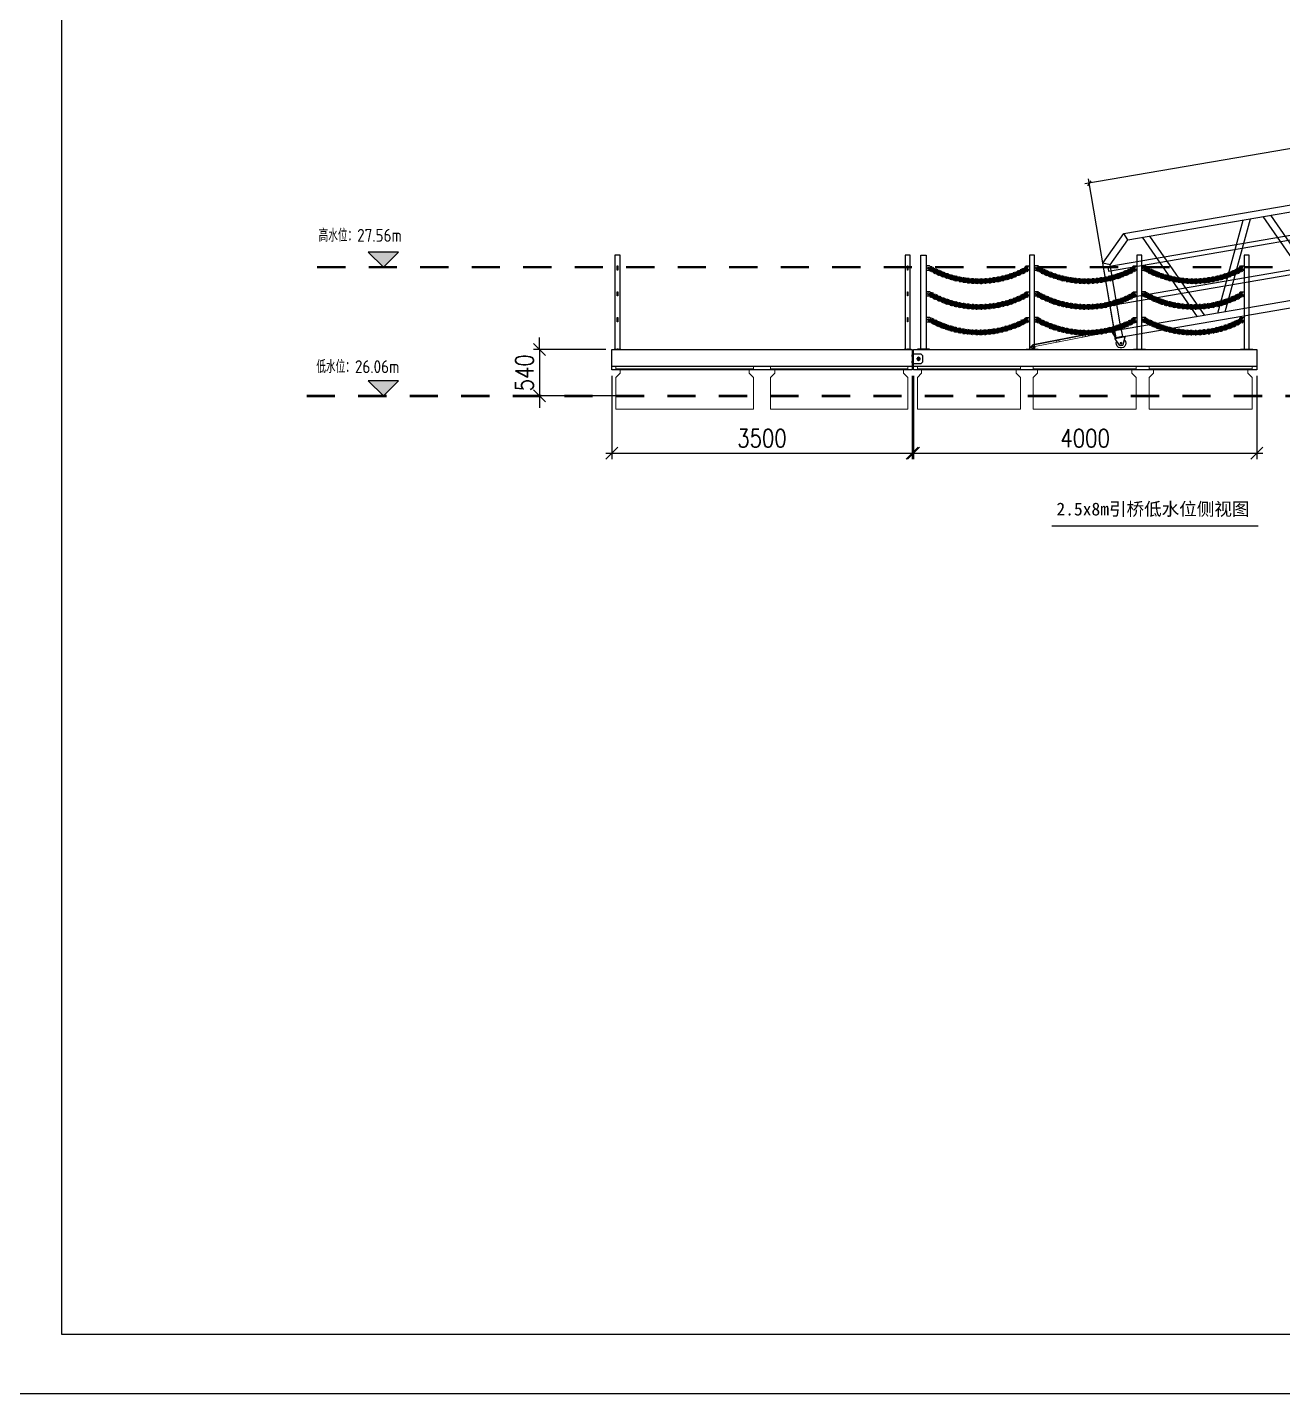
# Model space of a CAD drawing. Extents: x 15372 to 116961, y 24572 to 128109.
# Drawn here: x 64784 to 79408, y 32093 to 48013 of the extents above; entities that cross this region are included whole.
import ezdxf
from ezdxf.enums import TextEntityAlignment as Align

# ---------------------------------------------------------------- set-up
doc = ezdxf.new("R2010")
doc.units = 0
doc.header["$LTSCALE"] = 1000
doc.header["$MEASUREMENT"] = 0
doc.linetypes.add('CENTER', pattern=[2, 1.25, -0.25, 0.25, -0.25])
doc.linetypes.add('CENTER2', pattern=[28.575, 19.05, -3.175, 3.175, -3.175])
for name, color, linetype, lineweight in [('CAXA0', 7, 'Continuous', 70), ('图框', 7, 'Continuous', 13), ('文本', 3, 'Continuous', 13), ('浮箱', 160, 'Continuous', 20), ('铝斜撑', 241, 'Continuous', 9)]:
    doc.layers.add(name, color=color, linetype=linetype, lineweight=lineweight)
for name, color, linetype in [('hjh350-1200', 170, 'Continuous'), ('铝横梁', 220, 'Continuous'), ('铝通', 4, 'Continuous')]:
    doc.layers.add(name, color=color, linetype=linetype)
doc.styles.add('HZTXT', font='txtw.shx', dxfattribs={"width": 0.8, "bigfont": 'hztxtw.shx'})
doc.styles.get("Standard").update_dxf_attribs({"font": 'gbenor.shx', "bigfont": 'gbcbig.shx'})
doc.styles.add('宋体', font='')
doc.styles.get('宋体').set_extended_font_data('SimSun')
doc.dimstyles.new('DIM-50', dxfattribs={"dimscale": 50, "dimtxt": 3, "dimasz": 1, "dimexe": 1, "dimexo": 1, "dimgap": 1, "dimtad": 1, "dimdec": 1, "dimdsep": 46, "dimtxsty": 'HZTXT', "dimblk": 'OBLIQUE', "dimblk1": 'ARCHTICK', "dimblk2": 'OBLIQUE', "dimcen": 0, "dimdle": 1, "dimclrd": 9, "dimclre": 9, "dimclrt": 2, "dimadec": 1, "dimazin": 0, "dimtfac": 1, "dimtdec": 1, "dimtix": 1, "dimtmove": 2, "dimatfit": 3, "dimldrblk": 'OBLIQUE', "dimfxl": 15, "dimtolj": 1, "dimtzin": 0, "dimarcsym": 1})
doc.dimstyles.new('DIM-70', dxfattribs={"dimscale": 70, "dimtxt": 3, "dimasz": 2, "dimexe": 1, "dimexo": 1, "dimgap": 1, "dimtad": 1, "dimdec": 1, "dimdsep": 46, "dimtxsty": 'HZTXT', "dimblk": 'OBLIQUE', "dimcen": 0, "dimdle": 1, "dimclrd": 9, "dimclre": 9, "dimclrt": 2, "dimadec": 1, "dimazin": 0, "dimtfac": 1, "dimtdec": 1, "dimtix": 1, "dimtmove": 2, "dimatfit": 3, "dimldrblk": 'OBLIQUE', "dimfxl": 15, "dimtolj": 1, "dimtzin": 0, "dimarcsym": 1})

# ---------------------------------------------------------------- blocks, each defined once
blk = doc.blocks.new('*U339')
at = {"color": 5, "const_width": 30}
blk.add_lwpolyline([(166, 0), (-166, 0)], dxfattribs=at)
blk = doc.blocks.new('*U340')
at = {"color": 0, "linetype": 'ByBlock', "lineweight": -2, "transparency": 16777216}
for p in [(0, 0), (600, 0), (1200, 0), (1800, 0), (2400, 0), (3000, 0), (3600, 0), (4200, 0), (4800, 0), (5400, 0), (6000, 0), (6600, 0), (7200, 0), (7800, 0), (8400, 0), (9000, 0), (9600, 0), (10200, 0), (10800, 0), (11400, 0), (12000, 0), (12600, 0), (13200, 0)]:
    blk.add_blockref('*U339', p, dxfattribs=at)
blk = doc.blocks.new('*U337')
at = {"color": 5, "const_width": 30}
blk.add_lwpolyline([(166, 0), (-166, 0)], dxfattribs=at)
blk = doc.blocks.new('*U338')
at = {"color": 0, "linetype": 'ByBlock', "lineweight": -2, "transparency": 16777216}
for p in [(0, 0), (600, 0), (1200, 0), (1800, 0), (2400, 0), (3000, 0), (3600, 0), (4200, 0), (4800, 0), (5400, 0), (6000, 0), (6600, 0), (7200, 0), (7800, 0), (8400, 0), (9000, 0), (9600, 0), (10200, 0), (10800, 0), (11400, 0), (12000, 0), (12600, 0), (13200, 0), (13800, 0), (14400, 0), (15000, 0), (15600, 0), (16200, 0)]:
    blk.add_blockref('*U337', p, dxfattribs=at)
blk = doc.blocks.new('GW-R')
at = {"color": 3, "linetype": 'CENTER2'}
for p, q in [((8398, 1960), (8368, 1960)), ((8383, 1945), (8383, 1975))]:
    blk.add_line(p, q, dxfattribs=at)
at = {"color": 1, "linetype": 'CENTER', "ltscale": 0.52}
for p, q in [((8369, 1960), (8397, 1960)), ((8383, 1974), (8383, 1946))]:
    blk.add_line(p, q, dxfattribs=at)
blk.add_lwpolyline([(8443, 2035), (8323, 2035), (8323, 2025), (8443, 2025)], close=True)
at = {"color": 0}
for points in [[(8360, 1942), (8323, 2025)], [(8406, 1942), (8443, 2025)]]:
    blk.add_lwpolyline(points, dxfattribs=at)
blk.add_lwpolyline([(8406, 1942, -0.317501), (8397, 1935), (8370, 1935, -0.317501), (8360, 1942)], format="xyb")
blk.add_circle((8383, 1960), 9)
blk.add_circle((8383, 1960), 9)
blk.add_arc((8383, 1960), 55, 144.9944, 35.0056)
blk = doc.blocks.new('A$C1CD0366B')
at = {"color": 1, "linetype": 'CENTER', "ltscale": 0.52}
for p, q in [((46, 50), (74, 50)), ((60, 36), (60, 64))]:
    blk.add_line(p, q, dxfattribs=at)
blk.add_lwpolyline([(0, 100), (0, 0), (10, 0), (10, 100)], close=True)
blk.add_lwpolyline([(10, 100), (87, 74, -0.315452), (90, 69), (90, 31, -0.315452), (87, 26), (10, 0)], format="xyb")
blk.add_circle((60, 50), 11)
blk = doc.blocks.new('*U283')
at = {"layer": '铝横梁'}
for points in [[(-163, -510), (-638, 510)], [(-75, -510), (-550, 510)], [(75, -510), (550, 510)], [(163, -510), (638, 510)]]:
    blk.add_lwpolyline(points, dxfattribs=at)
blk = doc.blocks.new('*U284')
at = {"color": 0, "linetype": 'ByBlock', "lineweight": -2, "transparency": 16777216}
for p in [(0, 0), (1427, 0), (2854, 0), (4281, 0), (5708, 0)]:
    blk.add_blockref('*U283', p, dxfattribs=at)
blk = doc.blocks.new('GW')
at = {"color": 3}
for points in [[(1209734, 2417378), (1209734, 2418178), (1209434, 2418478), (1202034, 2418478), (1201734, 2418178), (1201734, 2417378)], [(1202067, 2418398), (1202034, 2418478)], [(1209401, 2418398), (1209434, 2418478)], [(1209654, 2417378), (1209654, 2418145), (1209401, 2418398), (1202067, 2418398), (1201814, 2418145), (1201814, 2417378)], [(1201814, 2418145), (1201734, 2418178)], [(1209654, 2418145), (1209734, 2418178)]]:
    blk.add_lwpolyline(points, dxfattribs=at)
for points in [[(1201814, 2418128), (1209686, 2418128), (1209686, 2418078), (1201814, 2418078)], [(1201814, 2417728), (1209686, 2417728), (1209686, 2417678), (1201814, 2417678)]]:
    blk.add_lwpolyline(points, close=True)
blk.add_lwpolyline([(1201734, 2417378), (1209734, 2417378), (1209734, 2417298), (1201734, 2417298)], close=True, dxfattribs=at)
at = {"layer": '铝通'}
for points in [[(1201722, 2417404), (1201814, 2417378), (1201814, 2417298), (1201734, 2417298), (1201702, 2417379)], [(1209747, 2417404), (1209654, 2417378), (1209654, 2417298), (1209734, 2417298), (1209767, 2417379)]]:
    blk.add_lwpolyline(points, dxfattribs=at)
for points in [[(1201734, 2417378), (1201734, 2417322), (1201724, 2417322), (1201714, 2417378)], [(1209734, 2417378), (1209734, 2417322), (1209744, 2417322), (1209754, 2417378)]]:
    blk.add_lwpolyline(points, close=True, dxfattribs=at)
for centre in [(1201716, 2417388), (1209753, 2417388)]:
    blk.add_circle(centre, 7, dxfattribs=at)
for centre, start, end in [((1201716, 2417388), 69.0024, 213.7395), ((1209753, 2417388), 326.2605, 110.9976)]:
    blk.add_arc(centre, 17, start, end, dxfattribs=at)
for name, p in [('*U284', (1202882, 2417888)), ('GW-R', (1201301, 2415263))]:
    blk.add_blockref(name, p)
at = {"layer": '图框', "rotation": 270.000000000001}
blk.add_blockref('A$C1CD0366B', (1201724, 2417298), dxfattribs=at)
blk = doc.blocks.new('_Oblique')
at = {"color": 0, "linetype": 'ByBlock', "lineweight": -2}
blk.add_line((-0.5, -0.5), (0.5, 0.5), dxfattribs=at)
blk = doc.blocks.new('*D460')
at = {"color": 9, "lineweight": -2, "transparency": 16777216}
for p, q in [((85087, 47560), (77104, 46188)), ((85339, 45801), (85030, 47600)), ((77454, 44446), (77145, 46246))]:
    blk.add_line(p, q, dxfattribs=at)
at = {"layer": 'Defpoints', "color": 0, "transparency": 16777216}
for p in [(77154, 46197), (85347, 45751), (77463, 44397)]:
    blk.add_point(p, dxfattribs=at)
at = {"color": 9, "lineweight": -2, "transparency": 16777216, "xscale": 50, "yscale": 50, "zscale": 50}
for p, rotation in [((85038, 47551), 9.746884689865425), ((77154, 46197), 189.7468846898654)]:
    blk.add_blockref('_Oblique', p, dxfattribs=dict(at, rotation=rotation))
at = {"color": 2, "transparency": 16777216, "insert": (81075, 46997), "char_height": 150, "attachment_point": 5, "rotation": 9.7469, "style": 'HZTXT'}
blk.add_mtext('\\A1;8000', dxfattribs=at)
blk = doc.blocks.new('_ArchTick')
at = {"color": 0, "linetype": 'ByBlock', "const_width": 0.4}
blk.add_lwpolyline([(-0.5, -0.5), (0.5, 0.5)], dxfattribs=at)
blk = doc.blocks.new('ZZ-2')
blk.add_lwpolyline([(125607, 24331), (125517, 24331), (125497, 24311), (125497, 24236), (125517, 24216), (125607, 24216)])
blk.add_lwpolyline([(125617, 24211), (125607, 24211), (125607, 24336), (125617, 24336)], close=True)
blk.add_circle((125542, 24274), 18)
at = {"layer": 'Defpoints', "color": 1, "linetype": 'CENTER', "ltscale": 5}
for points in [[(125519, 24274), (125565, 24274)], [(125542, 24297), (125542, 24251)]]:
    blk.add_lwpolyline(points, dxfattribs=at)
at = {"layer": 'Defpoints', "color": 1, "linetype": 'CENTER', "ltscale": 2}
for points in [[(125602, 24311), (125612, 24311), (125622, 24311)], [(125602, 24236), (125612, 24236), (125622, 24236)]]:
    blk.add_lwpolyline(points, dxfattribs=at)
for points in [[(125617, 24302), (125617, 24320), (125607, 24320), (125607, 24302)], [(125617, 24227), (125617, 24245), (125607, 24245), (125607, 24227)]]:
    blk.add_lwpolyline(points, close=True, dxfattribs=at)
blk = doc.blocks.new('A$C32F71815')
at = {"layer": '铝斜撑', "linetype": 'Continuous'}
for p, q in [((3, 20), (0, 20)), ((0, 20), (0, 0)), ((40, 0), (0, 0)), ((3, 20), (3, 3)), ((40, 3), (3, 3)), ((40, 0), (40, 3))]:
    blk.add_line(p, q, dxfattribs=at)
blk = doc.blocks.new('tb')
at = {"lineweight": 0}
h = blk.add_hatch(dxfattribs=at)
h.set_pattern_fill('ANSI31', color=256, scale=0.125, style=0)
h.set_pattern_definition([(45, (-488846.90197, 126237.06756), (-0.2806330038, 0.28063300377), [])])
edge = h.paths.add_edge_path(flags=17)
edge.add_arc((0, 0), 6.5, 0, 360)
edge = h.paths.add_edge_path()
edge.add_arc((0, 0), 10, 0, 360)
for p, q in [((-15, -5), (-15, 15)), ((-15, 15), (943, 15)), ((-10, 10), (-10, -5)), ((942, 10), (-10, 10)), ((942, 10), (982, -16)), ((943, 15), (985, -12)), ((-10, -5), (-15, -5)), ((927, -10), (927, -20)), ((937, -30), (957, -30)), ((941, -23), (953, -23)), ((941, -30), (941, -23)), ((945, -23), (945, -7)), ((950, -23), (950, -7)), ((953, -30), (953, -23)), ((967, -10), (967, -20)), ((982, -16), (985, -12))]:
    blk.add_line(p, q, dxfattribs=at)
for points in [[(14, -10), (14, 10), (927, 10), (927, -10)], [(44, 10), (44, -10), (14, -10), (14, 10)], [(356, 10), (356, -10), (326, -10), (326, 10)], [(668, 10), (668, -10), (638, -10), (638, 10)]]:
    blk.add_lwpolyline(points, close=True, dxfattribs=at)
for radius in [10, 6.5]:
    blk.add_circle((0, 0), radius, dxfattribs=at)
for centre, start, end in [((937, -20), 180, 270), ((957, -20), 270, 0)]:
    blk.add_arc(centre, 10, start, end, dxfattribs=at)
blk.add_blockref('A$C32F71815', (927, -10), dxfattribs=at)
blk = doc.blocks.new('*U327')
at = {"layer": '浮箱'}
blk.add_lwpolyline([(-800, -250), (800, -250), (800, 120), (750, 170), (750, 220), (800, 220), (800, 250), (-800, 250), (-800, 220), (-750, 220), (-750, 170), (-800, 120)], close=True, dxfattribs=at)
blk.add_lwpolyline([(-750, 220), (750, 220)], dxfattribs=at)
blk = doc.blocks.new('*U328')
at = {"color": 0, "linetype": 'ByBlock', "lineweight": -2, "transparency": 16777216}
for p in [(0, 0), (1800, 0)]:
    blk.add_blockref('*U327', p, dxfattribs=at)
blk = doc.blocks.new('*U329')
at = {"layer": '浮箱'}
blk.add_lwpolyline([(-600, -250), (600, -250), (600, 120), (550, 170), (550, 220), (600, 220), (600, 250), (-600, 250), (-600, 220), (-550, 220), (-550, 170), (-600, 120)], close=True, dxfattribs=at)
blk.add_lwpolyline([(-550, 220), (550, 220)], dxfattribs=at)
blk = doc.blocks.new('*U330')
at = {"color": 0, "linetype": 'ByBlock', "lineweight": -2, "transparency": 16777216}
for p in [(0, 0), (1350, 0), (2700, 0)]:
    blk.add_blockref('*U329', p, dxfattribs=at)
blk = doc.blocks.new('*D448')
at = {"color": 9, "lineweight": -2, "transparency": 16777216}
for p, q in [((71522, 44258), (70681, 44258)), ((70751, 44258), (70751, 44398)), ((70751, 44258), (70751, 43718)), ((71901, 43718), (70681, 43718)), ((70751, 43718), (70751, 43578))]:
    blk.add_line(p, q, dxfattribs=at)
at = {"layer": 'Defpoints', "color": 0, "transparency": 16777216}
for p in [(71592, 44258), (70751, 43718), (71971, 43718)]:
    blk.add_point(p, dxfattribs=at)
at = {"color": 9, "lineweight": -2, "transparency": 16777216, "xscale": 140, "yscale": 140, "zscale": 140}
for p, rotation in [((70751, 44258), 270), ((70751, 43718), 90)]:
    blk.add_blockref('_Oblique', p, dxfattribs=dict(at, rotation=rotation))
at = {"color": 2, "transparency": 16777216, "insert": (70576, 43988), "char_height": 210, "attachment_point": 5, "rotation": 90, "style": 'HZTXT'}
blk.add_mtext('\\A1;540', dxfattribs=at)
blk = doc.blocks.new('*D358')
at = {"color": 9, "lineweight": -2, "transparency": 16777216}
for p, q in [((71592, 43953), (71592, 42981)), ((75092, 43953), (75092, 42981)), ((71522, 43051), (75162, 43051))]:
    blk.add_line(p, q, dxfattribs=at)
at = {"layer": 'Defpoints', "color": 0, "transparency": 16777216}
for p in [(71592, 44023), (75092, 44023), (75092, 43051)]:
    blk.add_point(p, dxfattribs=at)
at = {"color": 9, "lineweight": -2, "transparency": 16777216, "xscale": 140, "yscale": 140, "zscale": 140, "rotation": 180}
blk.add_blockref('_Oblique', (71592, 43051), dxfattribs=at)
at = {"color": 9, "lineweight": -2, "transparency": 16777216, "xscale": 140, "yscale": 140, "zscale": 140}
blk.add_blockref('_Oblique', (75092, 43051), dxfattribs=at)
at = {"color": 2, "transparency": 16777216, "insert": (73342, 43226), "char_height": 210, "attachment_point": 5, "style": 'HZTXT'}
blk.add_mtext('\\A1;3500', dxfattribs=at)
blk = doc.blocks.new('*D359')
at = {"color": 9, "lineweight": -2, "transparency": 16777216}
for p, q in [((75107, 43953), (75107, 42981)), ((79107, 43953), (79107, 42981)), ((75037, 43051), (79177, 43051))]:
    blk.add_line(p, q, dxfattribs=at)
at = {"layer": 'Defpoints', "color": 0, "transparency": 16777216}
for p in [(75107, 44023), (79107, 44023), (79107, 43051)]:
    blk.add_point(p, dxfattribs=at)
at = {"color": 9, "lineweight": -2, "transparency": 16777216, "xscale": 140, "yscale": 140, "zscale": 140, "rotation": 180}
blk.add_blockref('_Oblique', (75107, 43051), dxfattribs=at)
at = {"color": 9, "lineweight": -2, "transparency": 16777216, "xscale": 140, "yscale": 140, "zscale": 140}
blk.add_blockref('_Oblique', (79107, 43051), dxfattribs=at)
at = {"color": 2, "transparency": 16777216, "insert": (77107, 43226), "char_height": 210, "attachment_point": 5, "style": 'HZTXT'}
blk.add_mtext('\\A1;4000', dxfattribs=at)
blk = doc.blocks.new('*U136')
blk.add_lwpolyline([(-25, 25), (-25, -25), (15, -25), (25, -15), (25, 15), (15, 25), (-25, 25)])
blk.add_circle((0, 0), 10)
blk = doc.blocks.new('*U137')
at = {"color": 0, "linetype": 'ByBlock', "lineweight": -2, "transparency": 16777216}
for p in [(0, 600), (0, 300), (0, 0)]:
    blk.add_blockref('*U136', p, dxfattribs=at)
blk = doc.blocks.new('*U134')
blk.add_lwpolyline([(-25, 25), (-25, -25), (15, -25), (25, -15), (25, 15), (15, 25), (-25, 25)])
blk.add_circle((0, 0), 10)
blk = doc.blocks.new('*U135')
at = {"color": 0, "linetype": 'ByBlock', "lineweight": -2, "transparency": 16777216}
for p in [(0, 600), (0, 300), (0, 0)]:
    blk.add_blockref('*U134', p, dxfattribs=at)
blk = doc.blocks.new('LG-LZ')
at = {"color": 7}
for points in [[(1136941, 2514484), (1137081, 2514484), (1137081, 2514478), (1136941, 2514478), (1136941, 2514484)], [(1136955, 2514484), (1136955, 2514478)], [(1136962, 2514489), (1136962, 2514473)], [(1136969, 2514484), (1136969, 2514478)], [(1137053, 2514484), (1137053, 2514478)], [(1137060, 2514489), (1137060, 2514473)], [(1137067, 2514484), (1137067, 2514478)]]:
    blk.add_lwpolyline(points, dxfattribs=at)
at = {"layer": 'hjh350-1200', "color": 6}
blk.add_lwpolyline([(1137041, 2515578), (1136981, 2515578), (1136981, 2514484), (1137041, 2514484)], close=True, dxfattribs=at)
at = {"xscale": -1}
blk.add_blockref('*U135', (1136956, 2514828), dxfattribs=at)
blk.add_blockref('*U137', (1137066, 2514828))
blk = doc.blocks.new('*U309')
at = {"layer": 'CAXA0'}
for p, q in [((23, 14), (36, 14)), ((36, 6), (23, 6)), ((72, 16), (86, 17)), ((86, 9), (73, 8)), ((37, -5), (23, -5)), ((37, -13), (23, -13)), ((87, -2), (73, -3)), ((87, -10), (74, -11))]:
    blk.add_line(p, q, dxfattribs=at)
blk.add_lwpolyline([(72, 6), (40, 5, 1), (40, -3), (72, -2, 1), (72, 6)], format="xyb", dxfattribs=at)
for centre, radius, start, end in [((23, 1), 13.3, 90.9188, 163.4612), ((23, 1), 5.33, 90.9188, 132.3284), ((36, 1), 13.3, 19.6243, 90.9188), ((36, 1), 13.3, 19.6243, 90.9188), ((36, 1), 5.33, 49.5092, 90.9188), ((36, 1), 5.33, 49.5092, 90.9188), ((73, 3), 13.3, 93.1606, 165.703), ((73, 3), 5.33, 93.1606, 134.5702), ((86, 3), 13.3, 20.6182, 93.1606), ((86, 3), 13.3, 20.6182, 93.1606), ((86, 3), 5.33, 51.751, 93.1606), ((86, 3), 5.33, 51.751, 93.1606), ((23, 1), 13.3, 198.3764, 270.9188), ((23, 1), 5.33, 229.5092, 270.9188), ((36, 1), 5.33, 270.9188, 312.3284), ((36, 1), 13.3, 270.9188, 344.7109), ((36, 1), 5.33, 270.9188, 312.3284), ((36, 1), 13.3, 270.9188, 344.7109), ((73, 3), 13.3, 200.6182, 273.1606), ((73, 3), 5.33, 231.751, 273.1606), ((86, 3), 13.3, 273.1606, 345.703), ((86, 3), 13.3, 273.1606, 345.703), ((86, 3), 5.33, 273.1606, 314.5702), ((86, 3), 5.33, 273.1606, 314.5702)]:
    blk.add_arc(centre, radius, start, end, dxfattribs=at)
blk = doc.blocks.new('*U310')
at = {"color": 0, "linetype": 'ByBlock', "lineweight": -2, "transparency": 16777216}
for p, rotation in [((1133087, 2514792), 332.1169999690284), ((1133132, 2514770), 334.5752915565449), ((1133178, 2514749), 337.0335831440608), ((1133224, 2514731), 339.4918747315768), ((1133961, 2514704), 16.36624854431703), ((1134008, 2514719), 18.824540131833), ((1134055, 2514736), 21.28283171934912), ((1134102, 2514756), 23.74112330686542), ((1134147, 2514777), 26.19941489438151), ((1133271, 2514714), 341.9501663190929), ((1133319, 2514700), 344.408457906609), ((1133368, 2514687), 346.8667494941251), ((1133417, 2514677), 349.3250410816411), ((1133466, 2514669), 351.783332669157), ((1133516, 2514663), 354.2416242566727), ((1133565, 2514659), 356.699915844189), ((1133615, 2514657), 359.1582074317055), ((1133665, 2514657), 1.616499019220556), ((1133715, 2514660), 4.074790606736444), ((1133765, 2514665), 6.533082194252587), ((1133815, 2514671), 8.99137378176869), ((1133864, 2514680), 11.44966536928477), ((1133913, 2514691), 13.90795695680105)]:
    blk.add_blockref('*U309', p, dxfattribs=dict(at, rotation=rotation))
blk = doc.blocks.new('*U311')
at = {"layer": 'CAXA0'}
for p, q in [((23, 14), (36, 14)), ((36, 6), (23, 6)), ((72, 16), (86, 17)), ((86, 9), (73, 8)), ((37, -5), (23, -5)), ((37, -13), (23, -13)), ((87, -2), (73, -3)), ((87, -10), (74, -11))]:
    blk.add_line(p, q, dxfattribs=at)
blk.add_lwpolyline([(72, 6), (40, 5, 1), (40, -3), (72, -2, 1), (72, 6)], format="xyb", dxfattribs=at)
for centre, radius, start, end in [((23, 1), 13.3, 90.9188, 163.4612), ((23, 1), 5.33, 90.9188, 132.3284), ((36, 1), 13.3, 19.6243, 90.9188), ((36, 1), 13.3, 19.6243, 90.9188), ((36, 1), 5.33, 49.5092, 90.9188), ((36, 1), 5.33, 49.5092, 90.9188), ((73, 3), 13.3, 93.1606, 165.703), ((73, 3), 5.33, 93.1606, 134.5702), ((86, 3), 13.3, 20.6182, 93.1606), ((86, 3), 13.3, 20.6182, 93.1606), ((86, 3), 5.33, 51.751, 93.1606), ((86, 3), 5.33, 51.751, 93.1606), ((23, 1), 13.3, 198.3764, 270.9188), ((23, 1), 5.33, 229.5092, 270.9188), ((36, 1), 5.33, 270.9188, 312.3284), ((36, 1), 13.3, 270.9188, 344.7109), ((36, 1), 5.33, 270.9188, 312.3284), ((36, 1), 13.3, 270.9188, 344.7109), ((73, 3), 13.3, 200.6182, 273.1606), ((73, 3), 5.33, 231.751, 273.1606), ((86, 3), 13.3, 273.1606, 345.703), ((86, 3), 13.3, 273.1606, 345.703), ((86, 3), 5.33, 273.1606, 314.5702), ((86, 3), 5.33, 273.1606, 314.5702)]:
    blk.add_arc(centre, radius, start, end, dxfattribs=at)
blk = doc.blocks.new('*U299')
at = {"color": 0, "linetype": 'ByBlock', "lineweight": -2, "transparency": 16777216}
for p, rotation in [((1133087, 2514792), 332.1169999690284), ((1133132, 2514770), 334.5752915565449), ((1133178, 2514749), 337.0335831440608), ((1133224, 2514731), 339.4918747315768), ((1133961, 2514704), 16.36624854431703), ((1134008, 2514719), 18.824540131833), ((1134055, 2514736), 21.28283171934912), ((1134102, 2514756), 23.74112330686542), ((1134147, 2514777), 26.19941489438151), ((1133271, 2514714), 341.9501663190929), ((1133319, 2514700), 344.408457906609), ((1133368, 2514687), 346.8667494941251), ((1133417, 2514677), 349.3250410816411), ((1133466, 2514669), 351.783332669157), ((1133516, 2514663), 354.2416242566727), ((1133565, 2514659), 356.699915844189), ((1133615, 2514657), 359.1582074317055), ((1133665, 2514657), 1.616499019220556), ((1133715, 2514660), 4.074790606736444), ((1133765, 2514665), 6.533082194252587), ((1133815, 2514671), 8.99137378176869), ((1133864, 2514680), 11.44966536928477), ((1133913, 2514691), 13.90795695680105)]:
    blk.add_blockref('*U311', p, dxfattribs=dict(at, rotation=rotation))
blk = doc.blocks.new('*U306')
at = {"layer": 'CAXA0'}
for p, q in [((23, 14), (36, 14)), ((36, 6), (23, 6)), ((72, 16), (86, 17)), ((86, 9), (73, 8)), ((37, -5), (23, -5)), ((37, -13), (23, -13)), ((87, -2), (73, -3)), ((87, -10), (74, -11))]:
    blk.add_line(p, q, dxfattribs=at)
blk.add_lwpolyline([(72, 6), (40, 5, 1), (40, -3), (72, -2, 1), (72, 6)], format="xyb", dxfattribs=at)
for centre, radius, start, end in [((23, 1), 13.3, 90.9188, 163.4612), ((23, 1), 5.33, 90.9188, 132.3284), ((36, 1), 13.3, 19.6243, 90.9188), ((36, 1), 13.3, 19.6243, 90.9188), ((36, 1), 5.33, 49.5092, 90.9188), ((36, 1), 5.33, 49.5092, 90.9188), ((73, 3), 13.3, 93.1606, 165.703), ((73, 3), 5.33, 93.1606, 134.5702), ((86, 3), 13.3, 20.6182, 93.1606), ((86, 3), 13.3, 20.6182, 93.1606), ((86, 3), 5.33, 51.751, 93.1606), ((86, 3), 5.33, 51.751, 93.1606), ((23, 1), 13.3, 198.3764, 270.9188), ((23, 1), 5.33, 229.5092, 270.9188), ((36, 1), 5.33, 270.9188, 312.3284), ((36, 1), 13.3, 270.9188, 344.7109), ((36, 1), 5.33, 270.9188, 312.3284), ((36, 1), 13.3, 270.9188, 344.7109), ((73, 3), 13.3, 200.6182, 273.1606), ((73, 3), 5.33, 231.751, 273.1606), ((86, 3), 13.3, 273.1606, 345.703), ((86, 3), 13.3, 273.1606, 345.703), ((86, 3), 5.33, 273.1606, 314.5702), ((86, 3), 5.33, 273.1606, 314.5702)]:
    blk.add_arc(centre, radius, start, end, dxfattribs=at)
blk = doc.blocks.new('*U308')
at = {"color": 0, "linetype": 'ByBlock', "lineweight": -2, "transparency": 16777216}
for p, rotation in [((1133087, 2514792), 332.1169999690284), ((1133132, 2514770), 334.5752915565449), ((1133178, 2514749), 337.0335831440608), ((1133224, 2514731), 339.4918747315768), ((1133961, 2514704), 16.36624854431703), ((1134008, 2514719), 18.824540131833), ((1134055, 2514736), 21.28283171934912), ((1134102, 2514756), 23.74112330686542), ((1134147, 2514777), 26.19941489438151), ((1133271, 2514714), 341.9501663190929), ((1133319, 2514700), 344.408457906609), ((1133368, 2514687), 346.8667494941251), ((1133417, 2514677), 349.3250410816411), ((1133466, 2514669), 351.783332669157), ((1133516, 2514663), 354.2416242566727), ((1133565, 2514659), 356.699915844189), ((1133615, 2514657), 359.1582074317055), ((1133665, 2514657), 1.616499019220556), ((1133715, 2514660), 4.074790606736444), ((1133765, 2514665), 6.533082194252587), ((1133815, 2514671), 8.99137378176869), ((1133864, 2514680), 11.44966536928477), ((1133913, 2514691), 13.90795695680105)]:
    blk.add_blockref('*U306', p, dxfattribs=dict(at, rotation=rotation))
blk = doc.blocks.new('*U296')
at = {"layer": 'CAXA0'}
for p, q in [((23, 14), (36, 14)), ((36, 6), (23, 6)), ((72, 16), (86, 17)), ((86, 9), (73, 8)), ((37, -5), (23, -5)), ((37, -13), (23, -13)), ((87, -2), (73, -3)), ((87, -10), (74, -11))]:
    blk.add_line(p, q, dxfattribs=at)
blk.add_lwpolyline([(72, 6), (40, 5, 1), (40, -3), (72, -2, 1), (72, 6)], format="xyb", dxfattribs=at)
for centre, radius, start, end in [((23, 1), 13.3, 90.9188, 163.4612), ((23, 1), 5.33, 90.9188, 132.3284), ((36, 1), 13.3, 19.6243, 90.9188), ((36, 1), 13.3, 19.6243, 90.9188), ((36, 1), 5.33, 49.5092, 90.9188), ((36, 1), 5.33, 49.5092, 90.9188), ((73, 3), 13.3, 93.1606, 165.703), ((73, 3), 5.33, 93.1606, 134.5702), ((86, 3), 13.3, 20.6182, 93.1606), ((86, 3), 13.3, 20.6182, 93.1606), ((86, 3), 5.33, 51.751, 93.1606), ((86, 3), 5.33, 51.751, 93.1606), ((23, 1), 13.3, 198.3764, 270.9188), ((23, 1), 5.33, 229.5092, 270.9188), ((36, 1), 5.33, 270.9188, 312.3284), ((36, 1), 13.3, 270.9188, 344.7109), ((36, 1), 5.33, 270.9188, 312.3284), ((36, 1), 13.3, 270.9188, 344.7109), ((73, 3), 13.3, 200.6182, 273.1606), ((73, 3), 5.33, 231.751, 273.1606), ((86, 3), 13.3, 273.1606, 345.703), ((86, 3), 13.3, 273.1606, 345.703), ((86, 3), 5.33, 273.1606, 314.5702), ((86, 3), 5.33, 273.1606, 314.5702)]:
    blk.add_arc(centre, radius, start, end, dxfattribs=at)
blk = doc.blocks.new('*U297')
at = {"color": 0, "linetype": 'ByBlock', "lineweight": -2, "transparency": 16777216}
for p, rotation in [((1133087, 2514792), 332.1169999690284), ((1133132, 2514770), 334.5752915565449), ((1133178, 2514749), 337.0335831440608), ((1133224, 2514731), 339.4918747315768), ((1133961, 2514704), 16.36624854431703), ((1134008, 2514719), 18.824540131833), ((1134055, 2514736), 21.28283171934912), ((1134102, 2514756), 23.74112330686542), ((1134147, 2514777), 26.19941489438151), ((1133271, 2514714), 341.9501663190929), ((1133319, 2514700), 344.408457906609), ((1133368, 2514687), 346.8667494941251), ((1133417, 2514677), 349.3250410816411), ((1133466, 2514669), 351.783332669157), ((1133516, 2514663), 354.2416242566727), ((1133565, 2514659), 356.699915844189), ((1133615, 2514657), 359.1582074317055), ((1133665, 2514657), 1.616499019220556), ((1133715, 2514660), 4.074790606736444), ((1133765, 2514665), 6.533082194252587), ((1133815, 2514671), 8.99137378176869), ((1133864, 2514680), 11.44966536928477), ((1133913, 2514691), 13.90795695680105)]:
    blk.add_blockref('*U296', p, dxfattribs=dict(at, rotation=rotation))
blk = doc.blocks.new('*U298')
at = {"layer": 'CAXA0'}
for p, q in [((23, 14), (36, 14)), ((36, 6), (23, 6)), ((72, 16), (86, 17)), ((86, 9), (73, 8)), ((37, -5), (23, -5)), ((37, -13), (23, -13)), ((87, -2), (73, -3)), ((87, -10), (74, -11))]:
    blk.add_line(p, q, dxfattribs=at)
blk.add_lwpolyline([(72, 6), (40, 5, 1), (40, -3), (72, -2, 1), (72, 6)], format="xyb", dxfattribs=at)
for centre, radius, start, end in [((23, 1), 13.3, 90.9188, 163.4612), ((23, 1), 5.33, 90.9188, 132.3284), ((36, 1), 13.3, 19.6243, 90.9188), ((36, 1), 13.3, 19.6243, 90.9188), ((36, 1), 5.33, 49.5092, 90.9188), ((36, 1), 5.33, 49.5092, 90.9188), ((73, 3), 13.3, 93.1606, 165.703), ((73, 3), 5.33, 93.1606, 134.5702), ((86, 3), 13.3, 20.6182, 93.1606), ((86, 3), 13.3, 20.6182, 93.1606), ((86, 3), 5.33, 51.751, 93.1606), ((86, 3), 5.33, 51.751, 93.1606), ((23, 1), 13.3, 198.3764, 270.9188), ((23, 1), 5.33, 229.5092, 270.9188), ((36, 1), 5.33, 270.9188, 312.3284), ((36, 1), 13.3, 270.9188, 344.7109), ((36, 1), 5.33, 270.9188, 312.3284), ((36, 1), 13.3, 270.9188, 344.7109), ((73, 3), 13.3, 200.6182, 273.1606), ((73, 3), 5.33, 231.751, 273.1606), ((86, 3), 13.3, 273.1606, 345.703), ((86, 3), 13.3, 273.1606, 345.703), ((86, 3), 5.33, 273.1606, 314.5702), ((86, 3), 5.33, 273.1606, 314.5702)]:
    blk.add_arc(centre, radius, start, end, dxfattribs=at)
blk = doc.blocks.new('*U302')
at = {"color": 0, "linetype": 'ByBlock', "lineweight": -2, "transparency": 16777216}
for p, rotation in [((1133087, 2514792), 332.1169999690284), ((1133132, 2514770), 334.5752915565449), ((1133178, 2514749), 337.0335831440608), ((1133224, 2514731), 339.4918747315768), ((1133961, 2514704), 16.36624854431703), ((1134008, 2514719), 18.824540131833), ((1134055, 2514736), 21.28283171934912), ((1134102, 2514756), 23.74112330686542), ((1134147, 2514777), 26.19941489438151), ((1133271, 2514714), 341.9501663190929), ((1133319, 2514700), 344.408457906609), ((1133368, 2514687), 346.8667494941251), ((1133417, 2514677), 349.3250410816411), ((1133466, 2514669), 351.783332669157), ((1133516, 2514663), 354.2416242566727), ((1133565, 2514659), 356.699915844189), ((1133615, 2514657), 359.1582074317055), ((1133665, 2514657), 1.616499019220556), ((1133715, 2514660), 4.074790606736444), ((1133765, 2514665), 6.533082194252587), ((1133815, 2514671), 8.99137378176869), ((1133864, 2514680), 11.44966536928477), ((1133913, 2514691), 13.90795695680105)]:
    blk.add_blockref('*U298', p, dxfattribs=dict(at, rotation=rotation))
blk = doc.blocks.new('*U303')
at = {"layer": 'CAXA0'}
for p, q in [((23, 14), (36, 14)), ((36, 6), (23, 6)), ((72, 16), (86, 17)), ((86, 9), (73, 8)), ((37, -5), (23, -5)), ((37, -13), (23, -13)), ((87, -2), (73, -3)), ((87, -10), (74, -11))]:
    blk.add_line(p, q, dxfattribs=at)
blk.add_lwpolyline([(72, 6), (40, 5, 1), (40, -3), (72, -2, 1), (72, 6)], format="xyb", dxfattribs=at)
for centre, radius, start, end in [((23, 1), 13.3, 90.9188, 163.4612), ((23, 1), 5.33, 90.9188, 132.3284), ((36, 1), 13.3, 19.6243, 90.9188), ((36, 1), 13.3, 19.6243, 90.9188), ((36, 1), 5.33, 49.5092, 90.9188), ((36, 1), 5.33, 49.5092, 90.9188), ((73, 3), 13.3, 93.1606, 165.703), ((73, 3), 5.33, 93.1606, 134.5702), ((86, 3), 13.3, 20.6182, 93.1606), ((86, 3), 13.3, 20.6182, 93.1606), ((86, 3), 5.33, 51.751, 93.1606), ((86, 3), 5.33, 51.751, 93.1606), ((23, 1), 13.3, 198.3764, 270.9188), ((23, 1), 5.33, 229.5092, 270.9188), ((36, 1), 5.33, 270.9188, 312.3284), ((36, 1), 13.3, 270.9188, 344.7109), ((36, 1), 5.33, 270.9188, 312.3284), ((36, 1), 13.3, 270.9188, 344.7109), ((73, 3), 13.3, 200.6182, 273.1606), ((73, 3), 5.33, 231.751, 273.1606), ((86, 3), 13.3, 273.1606, 345.703), ((86, 3), 13.3, 273.1606, 345.703), ((86, 3), 5.33, 273.1606, 314.5702), ((86, 3), 5.33, 273.1606, 314.5702)]:
    blk.add_arc(centre, radius, start, end, dxfattribs=at)
blk = doc.blocks.new('*U295')
at = {"color": 0, "linetype": 'ByBlock', "lineweight": -2, "transparency": 16777216}
for p, rotation in [((1133087, 2514792), 332.1169999690284), ((1133132, 2514770), 334.5752915565449), ((1133178, 2514749), 337.0335831440608), ((1133224, 2514731), 339.4918747315768), ((1133961, 2514704), 16.36624854431703), ((1134008, 2514719), 18.824540131833), ((1134055, 2514736), 21.28283171934912), ((1134102, 2514756), 23.74112330686542), ((1134147, 2514777), 26.19941489438151), ((1133271, 2514714), 341.9501663190929), ((1133319, 2514700), 344.408457906609), ((1133368, 2514687), 346.8667494941251), ((1133417, 2514677), 349.3250410816411), ((1133466, 2514669), 351.783332669157), ((1133516, 2514663), 354.2416242566727), ((1133565, 2514659), 356.699915844189), ((1133615, 2514657), 359.1582074317055), ((1133665, 2514657), 1.616499019220556), ((1133715, 2514660), 4.074790606736444), ((1133765, 2514665), 6.533082194252587), ((1133815, 2514671), 8.99137378176869), ((1133864, 2514680), 11.44966536928477), ((1133913, 2514691), 13.90795695680105)]:
    blk.add_blockref('*U303', p, dxfattribs=dict(at, rotation=rotation))
blk = doc.blocks.new('*U307')
at = {"layer": 'CAXA0'}
for p, q in [((23, 14), (36, 14)), ((36, 6), (23, 6)), ((72, 16), (86, 17)), ((86, 9), (73, 8)), ((37, -5), (23, -5)), ((37, -13), (23, -13)), ((87, -2), (73, -3)), ((87, -10), (74, -11))]:
    blk.add_line(p, q, dxfattribs=at)
blk.add_lwpolyline([(72, 6), (40, 5, 1), (40, -3), (72, -2, 1), (72, 6)], format="xyb", dxfattribs=at)
for centre, radius, start, end in [((23, 1), 13.3, 90.9188, 163.4612), ((23, 1), 5.33, 90.9188, 132.3284), ((36, 1), 13.3, 19.6243, 90.9188), ((36, 1), 13.3, 19.6243, 90.9188), ((36, 1), 5.33, 49.5092, 90.9188), ((36, 1), 5.33, 49.5092, 90.9188), ((73, 3), 13.3, 93.1606, 165.703), ((73, 3), 5.33, 93.1606, 134.5702), ((86, 3), 13.3, 20.6182, 93.1606), ((86, 3), 13.3, 20.6182, 93.1606), ((86, 3), 5.33, 51.751, 93.1606), ((86, 3), 5.33, 51.751, 93.1606), ((23, 1), 13.3, 198.3764, 270.9188), ((23, 1), 5.33, 229.5092, 270.9188), ((36, 1), 5.33, 270.9188, 312.3284), ((36, 1), 13.3, 270.9188, 344.7109), ((36, 1), 5.33, 270.9188, 312.3284), ((36, 1), 13.3, 270.9188, 344.7109), ((73, 3), 13.3, 200.6182, 273.1606), ((73, 3), 5.33, 231.751, 273.1606), ((86, 3), 13.3, 273.1606, 345.703), ((86, 3), 13.3, 273.1606, 345.703), ((86, 3), 5.33, 273.1606, 314.5702), ((86, 3), 5.33, 273.1606, 314.5702)]:
    blk.add_arc(centre, radius, start, end, dxfattribs=at)
blk = doc.blocks.new('*U300')
at = {"color": 0, "linetype": 'ByBlock', "lineweight": -2, "transparency": 16777216}
for p, rotation in [((1133087, 2514792), 332.1169999690284), ((1133132, 2514770), 334.5752915565449), ((1133178, 2514749), 337.0335831440608), ((1133224, 2514731), 339.4918747315768), ((1133961, 2514704), 16.36624854431703), ((1134008, 2514719), 18.824540131833), ((1134055, 2514736), 21.28283171934912), ((1134102, 2514756), 23.74112330686542), ((1134147, 2514777), 26.19941489438151), ((1133271, 2514714), 341.9501663190929), ((1133319, 2514700), 344.408457906609), ((1133368, 2514687), 346.8667494941251), ((1133417, 2514677), 349.3250410816411), ((1133466, 2514669), 351.783332669157), ((1133516, 2514663), 354.2416242566727), ((1133565, 2514659), 356.699915844189), ((1133615, 2514657), 359.1582074317055), ((1133665, 2514657), 1.616499019220556), ((1133715, 2514660), 4.074790606736444), ((1133765, 2514665), 6.533082194252587), ((1133815, 2514671), 8.99137378176869), ((1133864, 2514680), 11.44966536928477), ((1133913, 2514691), 13.90795695680105)]:
    blk.add_blockref('*U307', p, dxfattribs=dict(at, rotation=rotation))
blk = doc.blocks.new('*U301')
at = {"layer": 'CAXA0'}
for p, q in [((23, 14), (36, 14)), ((36, 6), (23, 6)), ((72, 16), (86, 17)), ((86, 9), (73, 8)), ((37, -5), (23, -5)), ((37, -13), (23, -13)), ((87, -2), (73, -3)), ((87, -10), (74, -11))]:
    blk.add_line(p, q, dxfattribs=at)
blk.add_lwpolyline([(72, 6), (40, 5, 1), (40, -3), (72, -2, 1), (72, 6)], format="xyb", dxfattribs=at)
for centre, radius, start, end in [((23, 1), 13.3, 90.9188, 163.4612), ((23, 1), 5.33, 90.9188, 132.3284), ((36, 1), 13.3, 19.6243, 90.9188), ((36, 1), 13.3, 19.6243, 90.9188), ((36, 1), 5.33, 49.5092, 90.9188), ((36, 1), 5.33, 49.5092, 90.9188), ((73, 3), 13.3, 93.1606, 165.703), ((73, 3), 5.33, 93.1606, 134.5702), ((86, 3), 13.3, 20.6182, 93.1606), ((86, 3), 13.3, 20.6182, 93.1606), ((86, 3), 5.33, 51.751, 93.1606), ((86, 3), 5.33, 51.751, 93.1606), ((23, 1), 13.3, 198.3764, 270.9188), ((23, 1), 5.33, 229.5092, 270.9188), ((36, 1), 5.33, 270.9188, 312.3284), ((36, 1), 13.3, 270.9188, 344.7109), ((36, 1), 5.33, 270.9188, 312.3284), ((36, 1), 13.3, 270.9188, 344.7109), ((73, 3), 13.3, 200.6182, 273.1606), ((73, 3), 5.33, 231.751, 273.1606), ((86, 3), 13.3, 273.1606, 345.703), ((86, 3), 13.3, 273.1606, 345.703), ((86, 3), 5.33, 273.1606, 314.5702), ((86, 3), 5.33, 273.1606, 314.5702)]:
    blk.add_arc(centre, radius, start, end, dxfattribs=at)
blk = doc.blocks.new('*U304')
at = {"color": 0, "linetype": 'ByBlock', "lineweight": -2, "transparency": 16777216}
for p, rotation in [((1133087, 2514792), 332.1169999690284), ((1133132, 2514770), 334.5752915565449), ((1133178, 2514749), 337.0335831440608), ((1133224, 2514731), 339.4918747315768), ((1133961, 2514704), 16.36624854431703), ((1134008, 2514719), 18.824540131833), ((1134055, 2514736), 21.28283171934912), ((1134102, 2514756), 23.74112330686542), ((1134147, 2514777), 26.19941489438151), ((1133271, 2514714), 341.9501663190929), ((1133319, 2514700), 344.408457906609), ((1133368, 2514687), 346.8667494941251), ((1133417, 2514677), 349.3250410816411), ((1133466, 2514669), 351.783332669157), ((1133516, 2514663), 354.2416242566727), ((1133565, 2514659), 356.699915844189), ((1133615, 2514657), 359.1582074317055), ((1133665, 2514657), 1.616499019220556), ((1133715, 2514660), 4.074790606736444), ((1133765, 2514665), 6.533082194252587), ((1133815, 2514671), 8.99137378176869), ((1133864, 2514680), 11.44966536928477), ((1133913, 2514691), 13.90795695680105)]:
    blk.add_blockref('*U301', p, dxfattribs=dict(at, rotation=rotation))
blk = doc.blocks.new('*U305')
at = {"layer": 'CAXA0'}
for p, q in [((23, 14), (36, 14)), ((36, 6), (23, 6)), ((72, 16), (86, 17)), ((86, 9), (73, 8)), ((37, -5), (23, -5)), ((37, -13), (23, -13)), ((87, -2), (73, -3)), ((87, -10), (74, -11))]:
    blk.add_line(p, q, dxfattribs=at)
blk.add_lwpolyline([(72, 6), (40, 5, 1), (40, -3), (72, -2, 1), (72, 6)], format="xyb", dxfattribs=at)
for centre, radius, start, end in [((23, 1), 13.3, 90.9188, 163.4612), ((23, 1), 5.33, 90.9188, 132.3284), ((36, 1), 13.3, 19.6243, 90.9188), ((36, 1), 13.3, 19.6243, 90.9188), ((36, 1), 5.33, 49.5092, 90.9188), ((36, 1), 5.33, 49.5092, 90.9188), ((73, 3), 13.3, 93.1606, 165.703), ((73, 3), 5.33, 93.1606, 134.5702), ((86, 3), 13.3, 20.6182, 93.1606), ((86, 3), 13.3, 20.6182, 93.1606), ((86, 3), 5.33, 51.751, 93.1606), ((86, 3), 5.33, 51.751, 93.1606), ((23, 1), 13.3, 198.3764, 270.9188), ((23, 1), 5.33, 229.5092, 270.9188), ((36, 1), 5.33, 270.9188, 312.3284), ((36, 1), 13.3, 270.9188, 344.7109), ((36, 1), 5.33, 270.9188, 312.3284), ((36, 1), 13.3, 270.9188, 344.7109), ((73, 3), 13.3, 200.6182, 273.1606), ((73, 3), 5.33, 231.751, 273.1606), ((86, 3), 13.3, 273.1606, 345.703), ((86, 3), 13.3, 273.1606, 345.703), ((86, 3), 5.33, 273.1606, 314.5702), ((86, 3), 5.33, 273.1606, 314.5702)]:
    blk.add_arc(centre, radius, start, end, dxfattribs=at)
blk = doc.blocks.new('*U312')
at = {"color": 0, "linetype": 'ByBlock', "lineweight": -2, "transparency": 16777216}
for p, rotation in [((1133087, 2514792), 332.1169999690284), ((1133132, 2514770), 334.5752915565449), ((1133178, 2514749), 337.0335831440608), ((1133224, 2514731), 339.4918747315768), ((1133961, 2514704), 16.36624854431703), ((1134008, 2514719), 18.824540131833), ((1134055, 2514736), 21.28283171934912), ((1134102, 2514756), 23.74112330686542), ((1134147, 2514777), 26.19941489438151), ((1133271, 2514714), 341.9501663190929), ((1133319, 2514700), 344.408457906609), ((1133368, 2514687), 346.8667494941251), ((1133417, 2514677), 349.3250410816411), ((1133466, 2514669), 351.783332669157), ((1133516, 2514663), 354.2416242566727), ((1133565, 2514659), 356.699915844189), ((1133615, 2514657), 359.1582074317055), ((1133665, 2514657), 1.616499019220556), ((1133715, 2514660), 4.074790606736444), ((1133765, 2514665), 6.533082194252587), ((1133815, 2514671), 8.99137378176869), ((1133864, 2514680), 11.44966536928477), ((1133913, 2514691), 13.90795695680105)]:
    blk.add_blockref('*U305', p, dxfattribs=dict(at, rotation=rotation))
blk = doc.blocks.new('*U139')
blk.add_lwpolyline([(-25, 25), (-25, -25), (15, -25), (25, -15), (25, 15), (15, 25), (-25, 25)])
blk.add_circle((0, 0), 10)
blk = doc.blocks.new('*U140')
at = {"color": 0, "linetype": 'ByBlock', "lineweight": -2, "transparency": 16777216}
for p in [(0, 600), (0, 300), (0, 0)]:
    blk.add_blockref('*U139', p, dxfattribs=at)
blk = doc.blocks.new('LG-DB-LZ')
at = {"color": 7}
for points in [[(1142793, 2514484), (1142933, 2514484), (1142933, 2514478), (1142793, 2514478), (1142793, 2514484)], [(1142807, 2514484), (1142807, 2514478)], [(1142814, 2514489), (1142814, 2514473)], [(1142821, 2514484), (1142821, 2514478)], [(1142905, 2514484), (1142905, 2514478)], [(1142912, 2514489), (1142912, 2514473)], [(1142919, 2514484), (1142919, 2514478)]]:
    blk.add_lwpolyline(points, dxfattribs=at)
at = {"layer": 'hjh350-1200', "color": 6}
blk.add_lwpolyline([(1142893, 2515578), (1142833, 2515578), (1142833, 2514484), (1142893, 2514484)], close=True, dxfattribs=at)
at = {"xscale": -1}
blk.add_blockref('*U140', (1142808, 2514828), dxfattribs=at)
blk = doc.blocks.new('DGREXD')
for centre in [(659417, 100251), (660666, 100251), (661917, 100251), (659417, 99951), (660667, 99951), (661916, 99951), (659413, 99654), (660667, 99651), (661916, 99651)]:
    blk.add_arc(centre, 1165, 240.2493, 296.0153)
at = {"xscale": -1}
blk.add_blockref('LG-DB-LZ', (1801633, -2416189), dxfattribs=at)
for name, p in [('LG-LZ', (-476977, -2416189)), ('LG-LZ', (-475727, -2416189)), ('LG-DB-LZ', (-480329, -2416189))]:
    blk.add_blockref(name, p)
at = {"rotation": 358.1322842162513}
for name, p in [('*U308', (-555609, -2377287)), ('*U297', (-554360, -2377287)), ('*U300', (-553109, -2377287)), ('*U299', (-555609, -2377587)), ('*U302', (-554359, -2377587)), ('*U304', (-553110, -2377587)), ('*U310', (-555613, -2377884)), ('*U295', (-554359, -2377887)), ('*U312', (-553110, -2377887))]:
    blk.add_blockref(name, p, dxfattribs=at)
blk = doc.blocks.new('*U348')
for points in [[(-3, 427), (3, 427), (3, 377), (-3, 377)], [(-3, 127), (3, 127), (3, 77), (-3, 77)], [(-3, -173), (3, -173), (3, -223), (-3, -223)]]:
    blk.add_lwpolyline(points, close=True)
at = {"color": 7}
for points in [[(-40, -541), (40, -541), (40, -547), (-40, -547), (-40, -541)], [(-7, -541), (-7, -547)], [(0, -536), (0, -552)], [(7, -541), (7, -547)]]:
    blk.add_lwpolyline(points, dxfattribs=at)
at = {"layer": 'hjh350-1200', "color": 6}
blk.add_lwpolyline([(30, 552), (-30, 552), (-30, -541), (30, -541)], close=True, dxfattribs=at)
blk = doc.blocks.new('*U349')
at = {"color": 0, "linetype": 'ByBlock', "lineweight": -2, "transparency": 16777216}
for p in [(0, 0), (3380, 0)]:
    blk.add_blockref('*U348', p, dxfattribs=at)

msp = doc.modelspace()

# ---------------------------------------------------------------- hatches: boundary and pattern name
h = msp.add_hatch(color=256)
h.dxf.hatch_style = 1
h.paths.add_polyline_path([(68932.12, 45218.42), (68755.35, 45395.2), (69108.9, 45395.2)])
h = msp.add_hatch(color=256)
h.dxf.hatch_style = 1
h.paths.add_polyline_path([(68932.12, 43718.42), (68755.35, 43895.2), (69108.9, 43895.2)])

# ---------------------------------------------------------------- linework, layer by layer
for points in [[(64382.45, 63433.28), (112629.97, 63433.28), (112629.97, 32093.11), (64382.45, 32093.11)], [(65186.55, 62433.28), (111472.71, 62433.28), (111472.71, 32781.23), (65186.55, 32781.23)]]:
    msp.add_lwpolyline(points, close=True)
for points in [[(68755.35, 45395.2), (68932.12, 45218.42), (69108.9, 45395.2), (68755.35, 45395.2)], [(68755.35, 43895.2), (68932.12, 43718.42), (69108.9, 43895.2), (68755.35, 43895.2)]]:
    msp.add_lwpolyline(points)
at = {"color": 3}
for points in [[(71591.78, 44258.38), (75091.73, 44258.38), (75091.73, 44022.88), (71591.78, 44022.88)], [(75106.73, 44258.38), (79106.68, 44258.38), (79106.68, 44022.88), (75106.73, 44022.88)]]:
    msp.add_lwpolyline(points, close=True, dxfattribs=at)
for points in [[(71591.78, 44063.36), (75091.73, 44063.36)], [(75106.73, 44063.36), (79106.68, 44063.36)]]:
    msp.add_lwpolyline(points, dxfattribs=at)
at = {"layer": '文本', "const_width": 15.19}
msp.add_lwpolyline([(76718.86, 42202.99), (79124.85, 42202.99)], dxfattribs=at)

# ---------------------------------------------------------------- block references
at = {"xscale": -1}
for name, p, rotation in [('GW', (1678973.12, -2133205.53), 9.746872742625188), ('tb', (77429.43, 44482.57), 11.07546099757289)]:
    msp.add_blockref(name, p, dxfattribs=dict(at, rotation=rotation))
for name, p in [('*U338', (68325.84, 45218.42)), ('*U349', (71659.78, 44805.87)), ('DGREXD', (-583545.4, -54031.01)), ('*U328', (72441.73, 43813.5)), ('*U330', (75752.35, 43813.5)), ('*U340', (68204.22, 43718.42))]:
    msp.add_blockref(name, p)
msp.add_blockref('ZZ-2', (200709.16, 19876.82), dxfattribs=at)

# ---------------------------------------------------------------- texts
for s, p in [('高水位：27.56m', (68176.93, 45514.54)), ('低水位：26.06m', (68150.73, 43984.39))]:
    msp.add_text(s, height=150).set_placement(p)
at = {"layer": '文本', "style": '宋体'}
msp.add_text('2.5x8m引桥低水位侧视图', height=150, dxfattribs=at).set_placement((76772.48, 42400.68), align=Align.MIDDLE_LEFT)

# ---------------------------------------------------------------- dimensions: what is measured, and where the dimension line sits
dim = msp.add_aligned_dim(p1=(85347.23, 45751.33), p2=(77462.7, 44396.96), distance=-1826.11, dimstyle='DIM-50')
dim.commit()
dim.dimension.update_dxf_attribs({"geometry": '*D460', "text_midpoint": (81074.65, 46997.09)})
dim = msp.add_linear_dim(base=(70751.32, 43718.42), p1=(71591.78, 44258.38), p2=(71970.6, 43718.42), angle=90, dimstyle='DIM-70')
dim.commit()
dim.dimension.update_dxf_attribs({"geometry": '*D448', "text_midpoint": (70576.32, 43988.4)})
for base, p1, p2, picture, middle in [((75091.7321, 43050.5769), (71591.7795, 44022.8842), (75091.7321, 44022.8842), '*D358', (73341.7558, 43225.5769)), ((79106.6848, 43050.5769), (75106.7321, 44022.8838), (79106.6848, 44022.8838), '*D359', (77106.7085, 43225.5769))]:
    dim = msp.add_linear_dim(base=base, p1=p1, p2=p2, dimstyle='DIM-70')
    dim.commit()
    dim.dimension.update_dxf_attribs({"geometry": picture, "text_midpoint": middle})

doc.saveas('drawing.dxf')
